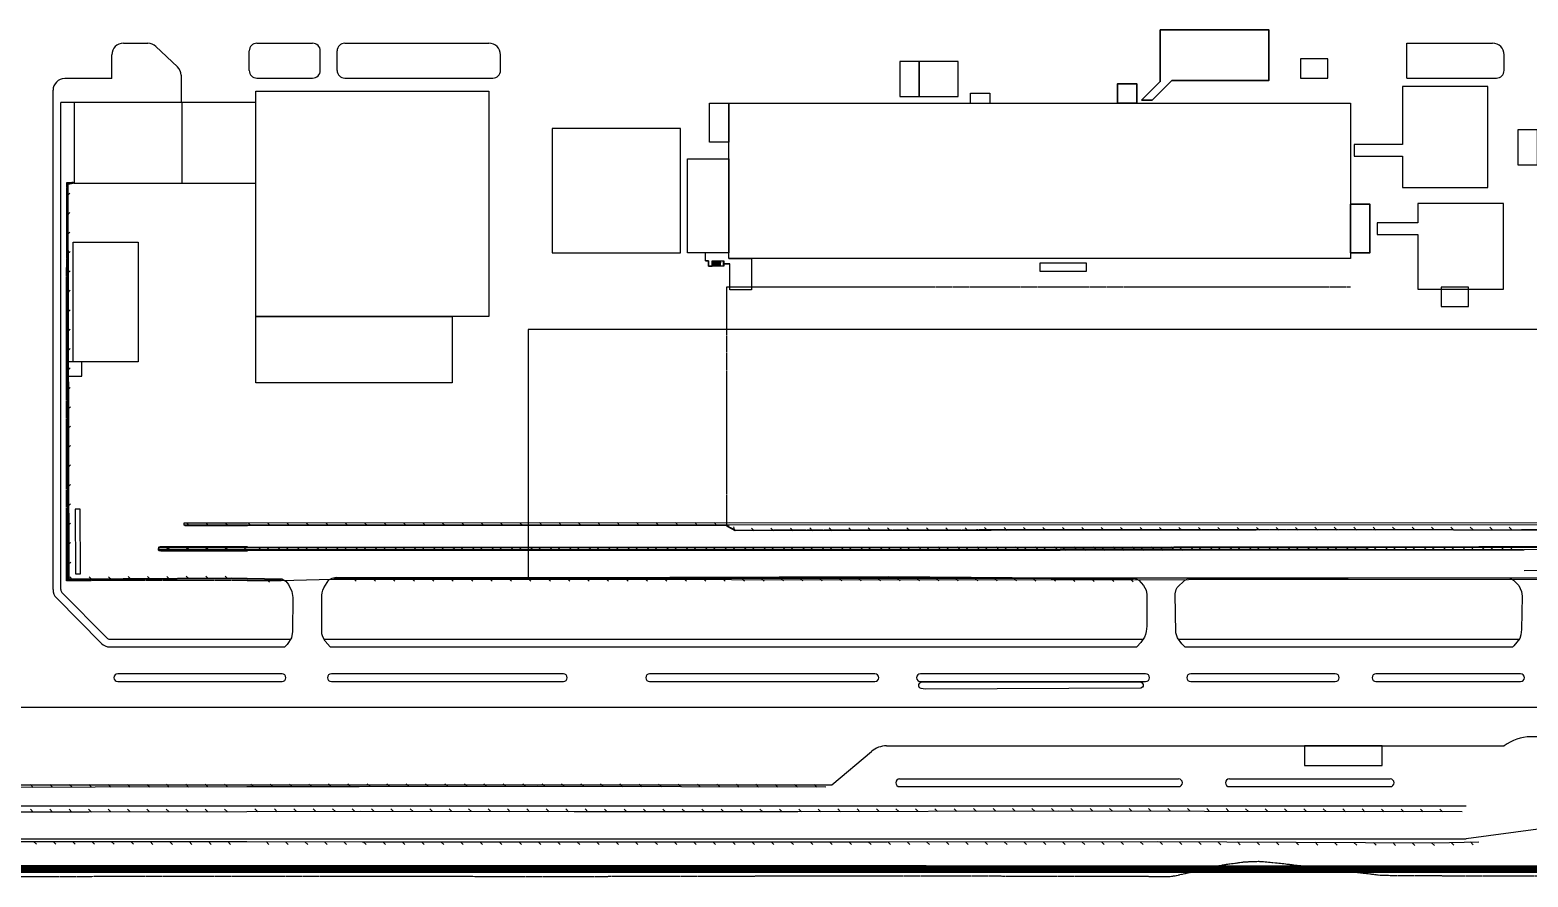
# Model space of a CAD drawing. Header units: millimetres. Extents: x -17369 to 294000, y -718917 to 220315.
# Drawn here: x 273840 to 279222, y -200742 to -197696 of the extents above; entities that cross this region are included whole.
import ezdxf
from ezdxf.xclip import XClip

# ---------------------------------------------------------------- set-up
doc = ezdxf.new("R2010")
doc.units = ezdxf.units.MM
doc.header["$LTSCALE"] = 350
doc.header["$XCLIPFRAME"] = 2
doc.linetypes.add('xref key map$0$PHANTOM2', pattern=[1.25, 0.625, -0.125, 0.125, -0.125, 0.125, -0.125])
for name, color, linetype in [('xref key map$0$AE221_가드레일', 8, 'Continuous'), ('xref key map$0$CTR', 8, 'Continuous'), ('xref key map$0$L-BLDG', 9, 'Continuous'), ('xref key map$0$대지경계선', 1, 'Continuous')]:
    doc.layers.add(name, color=color, linetype=linetype)

# ---------------------------------------------------------------- blocks, each defined once
blk = doc.blocks.new('xref key map$0$AE221')
at = {"layer": 'xref key map$0$AE221_가드레일', "flags": 128}
blk.add_lwpolyline([(0, 0), (0.707, -0.707)], dxfattribs=at)
blk = doc.blocks.new('xref key map')
at = {"layer": 'xref key map$0$AE221_가드레일'}
for points in [[(1491851, 527722), (1487891, 527784), (1445691, 527536), (1445472, 629513), (1447123, 629756)], [(1491882, 541494), (1475744, 541488)], [(1830777, 527833), (1831930, 527944), (1876787, 528069), (1877828, 527834), (1881026, 526387), (1886920, 524289), (1889853, 523659), (1893910, 524494), (1897783, 527329), (1899090, 530892), (1899000, 532908), (1898500, 534763), (1896875, 537512), (1895486, 538781), (1893571, 539698), (1890778, 540224), (1888040, 540432), (1683288, 540244), (1617437, 540111), (1615519, 541192), (1615027, 541538), (1491882, 541494)], [(1491868, 535207), (1469594, 535205), (1469257, 535228), (1469126, 535343), (1469117, 535491), (1469190, 535712), (1469230, 535765), (1469464, 535828), (1491869, 535816)], [(1820251, 535323), (1820216, 535231), (1780631, 535301), (1701085, 535282), (1620479, 535217), (1491868, 535207)], [(1491869, 535816), (1651759, 535730), (1808861, 535875), (1879616, 535905), (1880123, 535854), (1880373, 535784), (1880421, 535705), (1880416, 535610), (1880399, 535505), (1880311, 535436), (1870416, 535566)], [(1491851, 527722), (1500665, 527583)], [(1514151, 527912), (1514151, 527912), (1542997, 527871), (1688184, 527937), (1719905, 527700)], [(1491728, 474167), (1296489, 473757)], [(1640802, 474076), (1566430, 474274), (1520651, 474227), (1491728, 474167)], [(1491713, 467766), (1451027, 467694), (1358664, 467701), (1296522, 467775), (1251003, 468091), (1121493, 467902), (1046865, 467841)], [(1804515, 467717), (1738222, 467871), (1700745, 467924), (1633553, 467739), (1576003, 467769), (1521095, 467817), (1491713, 467766)], [(1046846, 459959), (1090731, 459891), (1179134, 459884), (1266503, 460155), (1344552, 460076), (1414354, 460113), (1491696, 460066)], [(1491696, 460066), (1521435, 460047), (1656586, 459997), (1726110, 460061), (1797491, 459764), (1808824, 460026)]]:
    blk.add_lwpolyline(points, dxfattribs=at)
at = {"layer": 'xref key map$0$CTR'}
for p, q in [((1459966, 665726), (1466241, 665726)), ((1468304, 664904), (1473867, 659634)), ((1492335, 658726), (1492335, 663726)), ((1494335, 665726), (1508642, 665726)), ((1510642, 658726), (1510642, 663726)), ((1514962, 658726), (1514962, 663726)), ((1516962, 665726), (1554034, 665726)), ((1790336, 665726), (1812357, 665726)), ((1790336, 656726), (1790336, 665726)), ((1456966, 656602), (1456966, 662726)), ((1557034, 658726), (1557034, 662726)), ((1815357, 658726), (1815357, 662726)), ((1456966, 656602), (1444839, 656602)), ((1474804, 657456), (1474804, 650434)), ((1494335, 656726), (1508642, 656726)), ((1516962, 656726), (1555034, 656726)), ((1790336, 656726), (1813357, 656726)), ((1441839, 524974), (1441839, 653602)), ((1443839, 524974), (1443839, 650434)), ((1474804, 650434), (1443839, 650434)), ((1442702, 522868), (1454278, 511122)), ((1444127, 524272), (1455703, 512526)), ((1456415, 512228), (1502978, 512228)), ((1456415, 510228), (1501527, 510228)), ((1511622, 512228), (1722474, 512228)), ((1513158, 510228), (1720784, 510228)), ((1731538, 512228), (1819247, 512228)), ((1733195, 510228), (1817554, 510228)), ((1298360, 494728), (1979505, 494728)), ((1642301, 474728), (1652512, 483319)), ((1656375, 484728), (1815382, 484728)), ((1298360, 474728), (1642301, 474728)), ((1659761, 476228), (1731536, 476228)), ((1744624, 476228), (1786031, 476228)), ((1659761, 474228), (1731536, 474228)), ((1744624, 474228), (1786031, 474228)), ((469717, 469291), (1805597, 469291)), ((1824142, 463292), (1805597, 460791)), ((488974, 460791), (1805597, 460791))]:
    blk.add_line(p, q, dxfattribs=at)
at = {"layer": 'xref key map$0$CTR', "linetype": 'xref key map$0$PHANTOM2', "ltscale": 2}
for points in [[(1491850, 527353), (1445311, 527277), (1445363, 629843), (1447152, 629912)], [(1491675, 451077), (1329097, 450947), (1127491, 451300), (1046826, 451094)]]:
    blk.add_lwpolyline(points, dxfattribs=at)
at = {"layer": 'xref key map$0$CTR', "flags": 128}
for points in [[(1447152, 629558), (1445672, 629340), (1445890, 527737), (1487892, 527984), (1491851, 527922)], [(1824133, 591985), (1564133, 591985), (1564133, 527985), (1832903, 527985), (1832903, 527345)], [(1491882, 541600), (1475632, 541598), (1475592, 542150), (1491884, 542161)], [(1491884, 542161), (1616001, 542240), (1837564, 542171), (1920938, 542333), (1920349, 541862), (1833737, 541699), (1615958, 541611), (1491882, 541600)], [(1491850, 527353), (1500523, 527366), (1513605, 527633), (1719362, 527543), (1734070, 527579), (1817032, 527694), (1828131, 527565), (1828131, 527345)]]:
    blk.add_lwpolyline(points, dxfattribs=at)
at = {"layer": 'xref key map$0$CTR', "linetype": 'xref key map$0$PHANTOM2', "ltscale": 2, "flags": 128}
for points in [[(1894325, 524693), (1896950, 526500), (1897839, 527401), (1898941, 529892), (1899207, 530932), (1899140, 532718), (1898738, 534526), (1897986, 536013), (1896944, 537623), (1895693, 538835), (1893854, 539766), (1892499, 540133), (1890446, 540397), (1888363, 540524), (1855983, 540320), (1772380, 540348), (1693316, 540361), (1617525, 540236), (1615235, 541465), (1615235, 603004), (1775824, 603004)], [(1936525, 451476), (1878884, 451263), (1878840, 451263), (1878790, 451262), (1808970, 451156), (1784024, 451315), (1756912, 454515), (1754672, 454735), (1752080, 454925), (1748489, 454782), (1742777, 453996), (1730838, 451237), (1729355, 451005), (1726185, 451040), (1676137, 451154), (1665998, 451155), (1633879, 451157), (1569569, 451011), (1519826, 451099), (1491675, 451077)]]:
    blk.add_lwpolyline(points, dxfattribs=at)
at = {"layer": 'xref key map$0$CTR'}
for points in [[(1447509, 545666), (1447594, 529079), (1448872, 529068), (1448864, 545684), (1447509, 545666)], [(1491882, 541388), (1475856, 541378), (1475632, 541598)], [(1491870, 536016), (1469438, 536028), (1469111, 535940), (1469011, 535805), (1468915, 535517), (1468932, 535247), (1469176, 535033), (1469588, 535005), (1491867, 535007)], [(1491870, 536016), (1651759, 535930), (1808861, 536075), (1879626, 536105), (1880161, 536051), (1880503, 535955), (1880625, 535755), (1880615, 535588), (1880585, 535395), (1880379, 535235), (1870414, 535366)], [(1820438, 535250), (1820353, 535030), (1780631, 535101), (1701085, 535082), (1620479, 535017), (1491867, 535007)], [(1862053, 535632), (1845958, 535353), (1820438, 535250)], [(1513158, 510228), (1511929, 511675), (1511297, 512813), (1511060, 513610), (1511039, 523512), (1511114, 524149), (1511272, 524819), (1511518, 525469), (1512868, 527516), (1513687, 527946), (1514698, 528190), (1572389, 528109), (1657007, 528330), (1720448, 527856), (1721343, 527400), (1722513, 526037), (1723197, 524825), (1723402, 523740), (1723379, 515560), (1723250, 514208), (1723060, 513445), (1722797, 512710), (1721875, 511333), (1720784, 510228)], [(1820466, 529903), (1846627, 530012), (1870456, 529912)], [(1491851, 527922), (1500723, 527782), (1501752, 527152), (1502476, 526274), (1503335, 524514), (1503597, 522935), (1503507, 514181), (1503200, 512604), (1502137, 510806), (1501527, 510228)], [(1733195, 510228), (1732435, 510981), (1731300, 512559), (1730891, 513832), (1730718, 523923), (1730901, 525027), (1731173, 525517), (1733194, 527419), (1733831, 527638), (1733762, 527831), (1816633, 527993), (1817883, 527296), (1819122, 526084), (1819800, 524533), (1819980, 523322), (1819855, 514683), (1819688, 513343), (1819367, 512378), (1817889, 510525), (1817554, 510228)], [(1666365, 499379), (1665278, 499482), (1664879, 499721), (1664695, 500086), (1664734, 500576), (1664917, 500986), (1665216, 501180), (1721797, 501228), (1722210, 500952), (1722425, 500585), (1722421, 500143), (1722286, 499846), (1721806, 499569), (1666365, 499379)]]:
    blk.add_lwpolyline(points, dxfattribs=at)
for points in [[(1458507, 503296, 1), (1458507, 501296), (1500792, 501296, 1), (1500792, 503296)], [(1513493, 503296, 1), (1513493, 501296), (1573204, 501296, 1), (1573204, 503296)], [(1595412, 503296, 1), (1595412, 501296), (1653381, 501296, 1), (1653381, 503296)], [(1665112, 503296, 1), (1665112, 501296), (1723080, 501296, 1), (1723080, 503296)], [(1734672, 503296, 1), (1734672, 501296), (1771894, 501296, 1), (1771894, 503296)], [(1782357, 503296, 1), (1782357, 501296), (1819579, 501296, 1), (1819579, 503296)]]:
    blk.add_lwpolyline(points, format="xyb", close=True, dxfattribs=at)
for centre, radius, start, end in [((1459966, 662726), 3000, 90, 180), ((1466241, 662726), 3000, 46.54853, 90), ((1494335, 663726), 2000, 90, 180), ((1508642, 663726), 2000, 0, 90), ((1516962, 663726), 2000, 90, 180), ((1554034, 662726), 3000, 0, 90), ((1812357, 662726), 3000, 0, 90), ((1471804, 657456), 3000, 0, 46.54853), ((1444839, 653602), 3000, 90, 180), ((1494335, 658726), 2000, 180, 270), ((1508642, 658726), 2000, 270, 0), ((1516962, 658726), 2000, 180, 270), ((1555034, 658726), 2000, 270, 0), ((1813357, 658726), 2000, 270, 0), ((1444839, 524974), 3000, 180, 224.58172), ((1444839, 524974), 1000, 180, 224.58172), ((1456415, 513228), 3000, 224.58172, 270), ((1456415, 513228), 1000, 224.58172, 270), ((1822543, 475147), 11962, 277.68283, 126.77642), ((1656375, 478728), 6000, 90, 130.07687), ((1659761, 475228), 1000, 90, 270), ((1731536, 475228), 1000, 270, 90), ((1744624, 475228), 1000, 90, 270), ((1786031, 475228), 1000, 270, 90)]:
    blk.add_arc(centre, radius, start, end, dxfattribs=at)
at = {"layer": 'xref key map$0$L-BLDG'}
for p, q in [((1554005, 653351), (1554005, 595351)), ((1475017, 650434), (1475017, 629674)), ((1615824, 650244), (1775824, 650244)), ((1615824, 610244), (1615824, 650244)), ((1775824, 650244), (1775824, 610244)), ((1611499, 609327), (1613664, 609327)), ((1611499, 609251), (1613587, 609251)), ((1611754, 609633), (1611754, 609327)), ((1612009, 609633), (1612009, 609327)), ((1612263, 609633), (1612263, 609327)), ((1612518, 609633), (1612518, 609327)), ((1612773, 609633), (1612773, 609327)), ((1613027, 609633), (1613027, 609327)), ((1613282, 609633), (1613282, 609327)), ((1613536, 609633), (1613536, 609327)), ((1613587, 609327), (1613587, 609124)), ((1613664, 609327), (1613664, 609124)), ((1614453, 608411), (1614453, 609633)), ((1775824, 610244), (1615824, 610244)), ((1611499, 609200), (1613587, 609200)), ((1611499, 609124), (1613664, 609124)), ((1611499, 608411), (1614530, 608411)), ((1611754, 609124), (1611754, 608411)), ((1612009, 609124), (1612009, 608411)), ((1612263, 609124), (1612263, 608411)), ((1612518, 609124), (1612518, 608411)), ((1612773, 609124), (1612773, 608411)), ((1613027, 609124), (1613027, 608411)), ((1613282, 609124), (1613282, 608411)), ((1613536, 609124), (1613536, 608411))]:
    blk.add_line(p, q, dxfattribs=at)
at = {"layer": 'xref key map$0$L-BLDG', "lineweight": 30}
for points in [[(1722009, 651044), (1724724, 651044), (1729824, 656144), (1754824, 656144), (1754824, 669144), (1726824, 669144), (1726824, 655859)], [(1715824, 650244), (1720824, 650244), (1720824, 655244), (1715824, 655244)], [(1775824, 611744), (1780824, 611744), (1780824, 624244), (1775824, 624244)]]:
    blk.add_lwpolyline(points, close=True, dxfattribs=at)
at = {"layer": 'xref key map$0$L-BLDG'}
for points in [[(1664824, 660974), (1659824, 660974), (1659824, 651974), (1664824, 651974)], [(1664824, 651974), (1674824, 651974), (1674824, 660974), (1664824, 660974)], [(1762974, 656726), (1769974, 656726), (1769974, 661726), (1762974, 661726)], [(1494005, 653351), (1554005, 653351), (1554005, 595351), (1494005, 595351)], [(1776774, 636594), (1789174, 636594), (1789174, 628594), (1811174, 628594), (1811174, 654594), (1789174, 654594), (1789174, 639594), (1776774, 639594)], [(1447257, 629674), (1494001, 629674), (1494001, 650434), (1447257, 650434)], [(1610824, 650244), (1615824, 650244), (1615824, 640244), (1610824, 640244)], [(1615824, 650244), (1775824, 650244), (1775824, 610244), (1615824, 610244)], [(1818918, 634370), (1823918, 634370), (1823918, 643370), (1818918, 643370)], [(1615824, 611694), (1605124, 611694), (1605124, 635944), (1615824, 635944)], [(1793174, 619494), (1782674, 619494), (1782674, 616494), (1793174, 616494), (1793174, 602394), (1815174, 602394), (1815174, 624394), (1793174, 624394)], [(1446983, 614437), (1463743, 614437), (1463743, 583677), (1446983, 583677)], [(1695824, 607044), (1707824, 607044), (1707824, 609044), (1695824, 609044)], [(1799174, 597894), (1806174, 597894), (1806174, 602894), (1799174, 602894)], [(1544605, 595351), (1544605, 578251), (1494005, 578251), (1494005, 595351)], [(1445563, 579977), (1449213, 579977), (1449213, 583677), (1445563, 583677)], [(1763973, 479716), (1783973, 479716), (1783973, 484728), (1763973, 484728)]]:
    blk.add_lwpolyline(points, close=True, dxfattribs=at)
for points in [[(1677994, 650244), (1677994, 652864), (1682994, 652864), (1682994, 650244)], [(1475017, 650434), (1475017, 629674)], [(1570319, 611694), (1603359, 611694), (1603359, 643734), (1570319, 643734), (1570319, 611694)], [(1615824, 610244), (1621634, 610244), (1621634, 602197), (1616032, 602197), (1616032, 608889), (1614530, 608889), (1614530, 608334), (1610583, 608334), (1610583, 609633), (1609819, 609633), (1609819, 611694)], [(1609819, 609633), (1609819, 610244)], [(1609819, 609633), (1609819, 609633), (1610583, 609633), (1610583, 608334), (1611499, 608334), (1611499, 609633), (1614474, 609633), (1614474, 608889), (1616032, 608889)]]:
    blk.add_lwpolyline(points, dxfattribs=at)
at = {"layer": 'xref key map$0$대지경계선', "linetype": 'xref key map$0$PHANTOM2', "ltscale": 15, "const_width": 2000}
blk.add_lwpolyline([(2047905, 452999), (1279058, 453016)], dxfattribs=at)
at = {"layer": 'xref key map$0$AE221_가드레일'}
for p, xscale, yscale, zscale, rotation in [((1445479, 626375), 1000, 1000, 1000, 90.12293397592501), ((1445489, 621375), 1000, 1000, 1000, 90.12293397592501), ((1445500, 616375), 1000, 1000, 1000, 90.12293397592501), ((1445511, 611375), 1000, 1000, 1000, 90.12293397592501), ((1445521, 606375), 1000, 1000, 1000, 90.12293397592501), ((1445532, 601375), 1000, 1000, 1000, 90.12293397592501), ((1445543, 596375), 1000, 1000, 1000, 90.12293397592501), ((1445554, 591375), 1000, 1000, 1000, 90.12293397592501), ((1445564, 586375), 1000, 1000, 1000, 90.12293397592501), ((1445575, 581375), 1000, 1000, 1000, 90.12293397592501), ((1445586, 576375), 1000, 1000, 1000, 90.12293397592501), ((1445597, 571375), 1000, 1000, 1000, 90.12293397592501), ((1445607, 566375), 1000, 1000, 1000, 90.12293397592501), ((1445618, 561375), 1000, 1000, 1000, 90.12293397592501), ((1445629, 556375), 1000, 1000, 1000, 90.12293397592501), ((1445639, 551375), 1000, 1000, 1000, 90.12293397592501), ((1445650, 546375), 1000, 1000, 1000, 90.12293397592501), ((1445661, 541375), 1000, 1000, 1000, 90.12293397592501), ((1476882, 541489), 1000.000000000001, 1000.000000000001, 1000.000000000001, 180.0202670498512), ((1481882, 541491), 1000.000000000001, 1000.000000000001, 1000.000000000001, 180.0202670498512), ((1486882, 541492), 1000.000000000001, 1000.000000000001, 1000.000000000001, 180.0202670498512), ((1492744, 541495), 1000.000000000002, 1000.000000000002, 1000.000000000002, 180.0203078986087), ((1497744, 541496), 1000.000000000002, 1000.000000000002, 1000.000000000002, 180.0203078986087), ((1502744, 541498), 1000.000000000002, 1000.000000000002, 1000.000000000002, 180.0203078986087), ((1507744, 541500), 1000.000000000002, 1000.000000000002, 1000.000000000002, 180.0203078986087), ((1512744, 541502), 1000.000000000002, 1000.000000000002, 1000.000000000002, 180.0203078986087), ((1517744, 541503), 1000.000000000002, 1000.000000000002, 1000.000000000002, 180.0203078986087), ((1522744, 541505), 1000.000000000002, 1000.000000000002, 1000.000000000002, 180.0203078986087), ((1527744, 541507), 1000.000000000002, 1000.000000000002, 1000.000000000002, 180.0203078986087), ((1532744, 541509), 1000.000000000002, 1000.000000000002, 1000.000000000002, 180.0203078986087), ((1537744, 541510), 1000.000000000002, 1000.000000000002, 1000.000000000002, 180.0203078986087), ((1542744, 541512), 1000.000000000002, 1000.000000000002, 1000.000000000002, 180.0203078986087), ((1547744, 541514), 1000.000000000002, 1000.000000000002, 1000.000000000002, 180.0203078986087), ((1552744, 541516), 1000.000000000002, 1000.000000000002, 1000.000000000002, 180.0203078986087), ((1557744, 541518), 1000.000000000002, 1000.000000000002, 1000.000000000002, 180.0203078986087), ((1562744, 541519), 1000.000000000002, 1000.000000000002, 1000.000000000002, 180.0203078986087), ((1567744, 541521), 1000.000000000002, 1000.000000000002, 1000.000000000002, 180.0203078986087), ((1572744, 541523), 1000.000000000002, 1000.000000000002, 1000.000000000002, 180.0203078986087), ((1577744, 541525), 1000.000000000002, 1000.000000000002, 1000.000000000002, 180.0203078986087), ((1582744, 541526), 1000.000000000002, 1000.000000000002, 1000.000000000002, 180.0203078986087), ((1587744, 541528), 1000.000000000002, 1000.000000000002, 1000.000000000002, 180.0203078986087), ((1592744, 541530), 1000.000000000002, 1000.000000000002, 1000.000000000002, 180.0203078986087), ((1597744, 541532), 1000.000000000002, 1000.000000000002, 1000.000000000002, 180.0203078986087), ((1602744, 541533), 1000.000000000002, 1000.000000000002, 1000.000000000002, 180.0203078986087), ((1607744, 541535), 1000.000000000002, 1000.000000000002, 1000.000000000002, 180.0203078986087), ((1612744, 541537), 1000.000000000002, 1000.000000000002, 1000.000000000002, 180.0203078986087), ((1617362, 540154), 1000, 1000, 1000, 150.6117703565855), ((1622351, 540121), 1000, 1000, 1000, 180.1157216469905), ((1627351, 540132), 1000, 1000, 1000, 180.1157216469905), ((1632351, 540142), 1000, 1000, 1000, 180.1157216469905), ((1637351, 540152), 1000, 1000, 1000, 180.1157216469905), ((1642351, 540162), 1000, 1000, 1000, 180.1157216469905), ((1647351, 540172), 1000, 1000, 1000, 180.1157216469905), ((1652351, 540182), 1000, 1000, 1000, 180.1157216469905), ((1657351, 540192), 1000, 1000, 1000, 180.1157216469905), ((1662351, 540202), 1000, 1000, 1000, 180.1157216469905), ((1667351, 540212), 1000, 1000, 1000, 180.1157216469905), ((1672351, 540222), 1000, 1000, 1000, 180.1157216469905), ((1677351, 540232), 1000, 1000, 1000, 180.1157216469905), ((1682351, 540243), 1000, 1000, 1000, 180.1157216469905), ((1687351, 540248), 999.9999999999982, 999.9999999999982, 999.9999999999982, 180.0526080503541), ((1692351, 540253), 999.9999999999982, 999.9999999999982, 999.9999999999982, 180.0526080503541), ((1697351, 540257), 999.9999999999982, 999.9999999999982, 999.9999999999982, 180.0526080503541), ((1702351, 540262), 999.9999999999982, 999.9999999999982, 999.9999999999982, 180.0526080503541), ((1707351, 540267), 999.9999999999982, 999.9999999999982, 999.9999999999982, 180.0526080503541), ((1712351, 540271), 999.9999999999982, 999.9999999999982, 999.9999999999982, 180.0526080503541), ((1717351, 540276), 999.9999999999982, 999.9999999999982, 999.9999999999982, 180.0526080503541), ((1722351, 540280), 999.9999999999982, 999.9999999999982, 999.9999999999982, 180.0526080503541), ((1727351, 540285), 999.9999999999982, 999.9999999999982, 999.9999999999982, 180.0526080503541), ((1732351, 540290), 999.9999999999982, 999.9999999999982, 999.9999999999982, 180.0526080503541), ((1737351, 540294), 999.9999999999982, 999.9999999999982, 999.9999999999982, 180.0526080503541), ((1742351, 540299), 999.9999999999982, 999.9999999999982, 999.9999999999982, 180.0526080503541), ((1747351, 540303), 999.9999999999982, 999.9999999999982, 999.9999999999982, 180.0526080503541), ((1752351, 540308), 999.9999999999982, 999.9999999999982, 999.9999999999982, 180.0526080503541), ((1757351, 540312), 999.9999999999982, 999.9999999999982, 999.9999999999982, 180.0526080503541), ((1762351, 540317), 999.9999999999982, 999.9999999999982, 999.9999999999982, 180.0526080503541), ((1767351, 540322), 999.9999999999982, 999.9999999999982, 999.9999999999982, 180.0526080503541), ((1772351, 540326), 999.9999999999982, 999.9999999999982, 999.9999999999982, 180.0526080503541), ((1777351, 540331), 999.9999999999982, 999.9999999999982, 999.9999999999982, 180.0526080503541), ((1782351, 540335), 999.9999999999982, 999.9999999999982, 999.9999999999982, 180.0526080503541), ((1787351, 540340), 999.9999999999982, 999.9999999999982, 999.9999999999982, 180.0526080503541), ((1792351, 540345), 999.9999999999982, 999.9999999999982, 999.9999999999982, 180.0526080503541), ((1797351, 540349), 999.9999999999982, 999.9999999999982, 999.9999999999982, 180.0526080503541), ((1802351, 540354), 999.9999999999982, 999.9999999999982, 999.9999999999982, 180.0526080503541), ((1807351, 540358), 999.9999999999982, 999.9999999999982, 999.9999999999982, 180.0526080503541), ((1812351, 540363), 999.9999999999982, 999.9999999999982, 999.9999999999982, 180.0526080503541), ((1817351, 540368), 999.9999999999982, 999.9999999999982, 999.9999999999982, 180.0526080503541), ((1445672, 536375), 1000, 1000, 1000, 90.12293397592501), ((1700314, 535282), 1000, 1000, 1000, 180.04620282449), ((1705314, 535283), 999.9999999999997, 999.9999999999997, 999.9999999999997, 180.0136854119642), ((1710314, 535285), 999.9999999999997, 999.9999999999997, 999.9999999999997, 180.0136854119642), ((1715314, 535286), 999.9999999999997, 999.9999999999997, 999.9999999999997, 180.0136854119642), ((1720314, 535287), 999.9999999999997, 999.9999999999997, 999.9999999999997, 180.0136854119642), ((1725314, 535288), 999.9999999999997, 999.9999999999997, 999.9999999999997, 180.0136854119642), ((1730314, 535289), 999.9999999999997, 999.9999999999997, 999.9999999999997, 180.0136854119642), ((1735314, 535291), 999.9999999999997, 999.9999999999997, 999.9999999999997, 180.0136854119642), ((1740314, 535292), 999.9999999999997, 999.9999999999997, 999.9999999999997, 180.0136854119642), ((1745314, 535293), 999.9999999999997, 999.9999999999997, 999.9999999999997, 180.0136854119642), ((1750314, 535294), 999.9999999999997, 999.9999999999997, 999.9999999999997, 180.0136854119642), ((1755314, 535295), 999.9999999999997, 999.9999999999997, 999.9999999999997, 180.0136854119642), ((1760314, 535297), 999.9999999999997, 999.9999999999997, 999.9999999999997, 180.0136854119642), ((1765314, 535298), 999.9999999999997, 999.9999999999997, 999.9999999999997, 180.0136854119642), ((1770314, 535299), 999.9999999999997, 999.9999999999997, 999.9999999999997, 180.0136854119642), ((1775314, 535300), 999.9999999999997, 999.9999999999997, 999.9999999999997, 180.0136854119642), ((1780314, 535301), 999.9999999999997, 999.9999999999997, 999.9999999999997, 180.0136854119642), ((1785314, 535293), 1000.000000000001, 1000.000000000001, 1000.000000000001, 179.8975883384682), ((1790314, 535284), 1000.000000000001, 1000.000000000001, 1000.000000000001, 179.8975883384682), ((1470988, 535828), 1000, 1000, 1000, 359.9692027476267), ((1471868, 535206), 999.9999999999986, 999.9999999999986, 999.9999999999986, 180.004556596021), ((1475988, 535825), 1000, 1000, 1000, 359.9692027476267), ((1476868, 535206), 999.9999999999986, 999.9999999999986, 999.9999999999986, 180.004556596021), ((1480988, 535822), 1000, 1000, 1000, 359.9692027476267), ((1481868, 535206), 999.9999999999986, 999.9999999999986, 999.9999999999986, 180.004556596021), ((1485988, 535820), 1000, 1000, 1000, 359.9692027476267), ((1486868, 535207), 999.9999999999986, 999.9999999999986, 999.9999999999986, 180.004556596021), ((1490988, 535817), 1000, 1000, 1000, 359.9692027476267), ((1495314, 535208), 1000, 1000, 1000, 180.0045565962135), ((1496869, 535814), 999.9999999999999, 999.9999999999999, 999.9999999999999, 359.9692027476643), ((1500314, 535208), 1000, 1000, 1000, 180.0045565962135), ((1501869, 535811), 999.9999999999999, 999.9999999999999, 999.9999999999999, 359.9692027476643), ((1505314, 535208), 1000, 1000, 1000, 180.0045565962135), ((1506869, 535808), 999.9999999999999, 999.9999999999999, 999.9999999999999, 359.9692027476643), ((1510314, 535209), 1000, 1000, 1000, 180.0045565962135), ((1511869, 535806), 999.9999999999999, 999.9999999999999, 999.9999999999999, 359.9692027476643), ((1515314, 535209), 1000, 1000, 1000, 180.0045565962135), ((1516869, 535803), 999.9999999999999, 999.9999999999999, 999.9999999999999, 359.9692027476643), ((1520314, 535210), 1000, 1000, 1000, 180.0045565962135), ((1521869, 535800), 999.9999999999999, 999.9999999999999, 999.9999999999999, 359.9692027476643), ((1525314, 535210), 1000, 1000, 1000, 180.0045565962135), ((1526869, 535798), 999.9999999999999, 999.9999999999999, 999.9999999999999, 359.9692027476643), ((1530314, 535210), 1000, 1000, 1000, 180.0045565962135), ((1531869, 535795), 999.9999999999999, 999.9999999999999, 999.9999999999999, 359.9692027476643), ((1535314, 535211), 1000, 1000, 1000, 180.0045565962135), ((1536869, 535792), 999.9999999999999, 999.9999999999999, 999.9999999999999, 359.9692027476643), ((1540314, 535211), 1000, 1000, 1000, 180.0045565962135), ((1541869, 535790), 999.9999999999999, 999.9999999999999, 999.9999999999999, 359.9692027476643), ((1545314, 535212), 1000, 1000, 1000, 180.0045565962135), ((1546869, 535787), 999.9999999999999, 999.9999999999999, 999.9999999999999, 359.9692027476643), ((1550314, 535212), 1000, 1000, 1000, 180.0045565962135), ((1551869, 535784), 999.9999999999999, 999.9999999999999, 999.9999999999999, 359.9692027476643), ((1555314, 535212), 1000, 1000, 1000, 180.0045565962135), ((1556869, 535781), 999.9999999999999, 999.9999999999999, 999.9999999999999, 359.9692027476643), ((1560314, 535213), 1000, 1000, 1000, 180.0045565962135), ((1561869, 535779), 999.9999999999999, 999.9999999999999, 999.9999999999999, 359.9692027476643), ((1565314, 535213), 1000, 1000, 1000, 180.0045565962135), ((1566869, 535776), 999.9999999999999, 999.9999999999999, 999.9999999999999, 359.9692027476643), ((1570314, 535213), 1000, 1000, 1000, 180.0045565962135), ((1571869, 535773), 999.9999999999999, 999.9999999999999, 999.9999999999999, 359.9692027476643), ((1575314, 535214), 1000, 1000, 1000, 180.0045565962135), ((1576869, 535771), 999.9999999999999, 999.9999999999999, 999.9999999999999, 359.9692027476643), ((1580314, 535214), 1000, 1000, 1000, 180.0045565962135), ((1581869, 535768), 999.9999999999999, 999.9999999999999, 999.9999999999999, 359.9692027476643), ((1585314, 535215), 1000, 1000, 1000, 180.0045565962135), ((1586869, 535765), 999.9999999999999, 999.9999999999999, 999.9999999999999, 359.9692027476643), ((1590314, 535215), 1000, 1000, 1000, 180.0045565962135), ((1591869, 535763), 999.9999999999999, 999.9999999999999, 999.9999999999999, 359.9692027476643), ((1595314, 535215), 1000, 1000, 1000, 180.0045565962135), ((1596869, 535760), 999.9999999999999, 999.9999999999999, 999.9999999999999, 359.9692027476643), ((1600314, 535216), 1000, 1000, 1000, 180.0045565962135), ((1601869, 535757), 999.9999999999999, 999.9999999999999, 999.9999999999999, 359.9692027476643), ((1605314, 535216), 1000, 1000, 1000, 180.0045565962135), ((1606869, 535755), 999.9999999999999, 999.9999999999999, 999.9999999999999, 359.9692027476643), ((1610314, 535217), 1000, 1000, 1000, 180.0045565962135), ((1611869, 535752), 999.9999999999999, 999.9999999999999, 999.9999999999999, 359.9692027476643), ((1615314, 535217), 1000, 1000, 1000, 180.0045565962135), ((1616869, 535749), 999.9999999999999, 999.9999999999999, 999.9999999999999, 359.9692027476643), ((1620314, 535217), 1000, 1000, 1000, 180.0045565962135), ((1621869, 535747), 999.9999999999999, 999.9999999999999, 999.9999999999999, 359.9692027476643), ((1625314, 535221), 1000, 1000, 1000, 180.04620282449), ((1626869, 535744), 999.9999999999999, 999.9999999999999, 999.9999999999999, 359.9692027476643), ((1630314, 535225), 1000, 1000, 1000, 180.04620282449), ((1631869, 535741), 999.9999999999999, 999.9999999999999, 999.9999999999999, 359.9692027476643), ((1635314, 535229), 1000, 1000, 1000, 180.04620282449), ((1636869, 535738), 999.9999999999999, 999.9999999999999, 999.9999999999999, 359.9692027476643), ((1640314, 535233), 1000, 1000, 1000, 180.04620282449), ((1641869, 535736), 999.9999999999999, 999.9999999999999, 999.9999999999999, 359.9692027476643), ((1645314, 535238), 1000, 1000, 1000, 180.04620282449), ((1646869, 535733), 999.9999999999999, 999.9999999999999, 999.9999999999999, 359.9692027476643), ((1650314, 535242), 1000, 1000, 1000, 180.04620282449), ((1651869, 535731), 1000.000000000002, 1000.000000000002, 1000.000000000002, 0.05288211261346269), ((1655314, 535246), 1000, 1000, 1000, 180.04620282449), ((1656869, 535735), 1000.000000000002, 1000.000000000002, 1000.000000000002, 0.05288211261346269), ((1660314, 535250), 1000, 1000, 1000, 180.04620282449), ((1661869, 535740), 1000.000000000002, 1000.000000000002, 1000.000000000002, 0.05288211261346269), ((1665314, 535254), 1000, 1000, 1000, 180.04620282449), ((1666869, 535744), 1000.000000000002, 1000.000000000002, 1000.000000000002, 0.05288211261346269), ((1670314, 535258), 1000, 1000, 1000, 180.04620282449), ((1671869, 535749), 1000.000000000002, 1000.000000000002, 1000.000000000002, 0.05288211261346269), ((1675314, 535262), 1000, 1000, 1000, 180.04620282449), ((1676869, 535754), 1000.000000000002, 1000.000000000002, 1000.000000000002, 0.05288211261346269), ((1680314, 535266), 1000, 1000, 1000, 180.04620282449), ((1681869, 535758), 1000.000000000002, 1000.000000000002, 1000.000000000002, 0.05288211261346269), ((1685314, 535270), 1000, 1000, 1000, 180.04620282449), ((1686869, 535763), 1000.000000000002, 1000.000000000002, 1000.000000000002, 0.05288211261346269), ((1690314, 535274), 1000, 1000, 1000, 180.04620282449), ((1691869, 535768), 1000.000000000002, 1000.000000000002, 1000.000000000002, 0.05288211261346269), ((1695314, 535278), 1000, 1000, 1000, 180.04620282449), ((1696869, 535772), 1000.000000000002, 1000.000000000002, 1000.000000000002, 0.05288211261346269), ((1701869, 535777), 1000.000000000002, 1000.000000000002, 1000.000000000002, 0.05288211261346269), ((1706869, 535781), 1000.000000000002, 1000.000000000002, 1000.000000000002, 0.05288211261346269), ((1711869, 535786), 1000.000000000002, 1000.000000000002, 1000.000000000002, 0.05288211261346269), ((1716869, 535791), 1000.000000000002, 1000.000000000002, 1000.000000000002, 0.05288211261346269), ((1721869, 535795), 1000.000000000002, 1000.000000000002, 1000.000000000002, 0.05288211261346269), ((1726869, 535800), 1000.000000000002, 1000.000000000002, 1000.000000000002, 0.05288211261346269), ((1731869, 535804), 1000.000000000002, 1000.000000000002, 1000.000000000002, 0.05288211261346269), ((1736869, 535809), 1000.000000000002, 1000.000000000002, 1000.000000000002, 0.05288211261346269), ((1741869, 535814), 1000.000000000002, 1000.000000000002, 1000.000000000002, 0.05288211261346269), ((1746869, 535818), 1000.000000000002, 1000.000000000002, 1000.000000000002, 0.05288211261346269), ((1751869, 535823), 1000.000000000002, 1000.000000000002, 1000.000000000002, 0.05288211261346269), ((1756869, 535828), 1000.000000000002, 1000.000000000002, 1000.000000000002, 0.05288211261346269), ((1761869, 535832), 1000.000000000002, 1000.000000000002, 1000.000000000002, 0.05288211261346269), ((1766869, 535837), 1000.000000000002, 1000.000000000002, 1000.000000000002, 0.05288211261346269), ((1771869, 535841), 1000.000000000002, 1000.000000000002, 1000.000000000002, 0.05288211261346269), ((1776869, 535846), 1000.000000000002, 1000.000000000002, 1000.000000000002, 0.05288211261346269), ((1781869, 535851), 1000.000000000002, 1000.000000000002, 1000.000000000002, 0.05288211261346269), ((1786869, 535855), 1000.000000000002, 1000.000000000002, 1000.000000000002, 0.05288211261346269), ((1791869, 535860), 1000.000000000002, 1000.000000000002, 1000.000000000002, 0.05288211261346269), ((1795314, 535275), 1000.000000000001, 1000.000000000001, 1000.000000000001, 179.8975883384682), ((1796869, 535864), 1000.000000000002, 1000.000000000002, 1000.000000000002, 0.05288211261346269), ((1800314, 535266), 1000.000000000001, 1000.000000000001, 1000.000000000001, 179.8975883384682), ((1801869, 535869), 1000.000000000002, 1000.000000000002, 1000.000000000002, 0.05288211261346269), ((1805314, 535257), 1000.000000000001, 1000.000000000001, 1000.000000000001, 179.8975883384682), ((1806869, 535874), 1000.000000000002, 1000.000000000002, 1000.000000000002, 0.05288211261346269), ((1810314, 535248), 1000.000000000001, 1000.000000000001, 1000.000000000001, 179.8975883384682), ((1811869, 535877), 999.9999999999994, 999.9999999999994, 999.9999999999994, 0.02428987905444844), ((1815314, 535239), 1000.000000000001, 1000.000000000001, 1000.000000000001, 179.8975883384682), ((1816869, 535879), 999.9999999999994, 999.9999999999994, 999.9999999999994, 0.02428987905444844), ((1445682, 531375), 1000, 1000, 1000, 90.12293397592501), ((1451852, 527573), 1000.000000000001, 1000.000000000001, 1000.000000000001, 180.3369338224658), ((1456852, 527602), 1000.000000000001, 1000.000000000001, 1000.000000000001, 180.3369338224658), ((1461852, 527631), 1000.000000000001, 1000.000000000001, 1000.000000000001, 180.3369338224658), ((1466851, 527661), 1000.000000000001, 1000.000000000001, 1000.000000000001, 180.3369338224658), ((1471851, 527690), 1000.000000000001, 1000.000000000001, 1000.000000000001, 180.3369338224658), ((1476851, 527720), 1000.000000000001, 1000.000000000001, 1000.000000000001, 180.3369338224658), ((1481851, 527749), 1000.000000000001, 1000.000000000001, 1000.000000000001, 180.3369338224658), ((1486851, 527778), 1000.000000000001, 1000.000000000001, 1000.000000000001, 180.3369338224658), ((1446852, 527543), 1000.000000000001, 1000.000000000001, 1000.000000000001, 180.3369338224658), ((1496850, 527643), 1000, 1000, 1000, 359.0980600554699), ((1519151, 527905), 999.9999999999999, 999.9999999999999, 999.9999999999999, 359.9195549549966), ((1524151, 527898), 999.9999999999999, 999.9999999999999, 999.9999999999999, 359.9195549549966), ((1529151, 527891), 999.9999999999999, 999.9999999999999, 999.9999999999999, 359.9195549549966), ((1534151, 527884), 999.9999999999999, 999.9999999999999, 999.9999999999999, 359.9195549549966), ((1539151, 527877), 999.9999999999999, 999.9999999999999, 999.9999999999999, 359.9195549549966), ((1544151, 527872), 999.9999999999982, 999.9999999999982, 999.9999999999982, 0.02584846008317507), ((1549151, 527874), 999.9999999999982, 999.9999999999982, 999.9999999999982, 0.02584846008317507), ((1554151, 527877), 999.9999999999982, 999.9999999999982, 999.9999999999982, 0.02584846008317507), ((1559151, 527879), 999.9999999999982, 999.9999999999982, 999.9999999999982, 0.02584846008317507), ((1564151, 527881), 999.9999999999982, 999.9999999999982, 999.9999999999982, 0.02584846008317507), ((1569151, 527883), 999.9999999999982, 999.9999999999982, 999.9999999999982, 0.02584846008317507), ((1574151, 527886), 999.9999999999982, 999.9999999999982, 999.9999999999982, 0.02584846008317507), ((1579151, 527888), 999.9999999999982, 999.9999999999982, 999.9999999999982, 0.02584846008317507), ((1584151, 527890), 999.9999999999982, 999.9999999999982, 999.9999999999982, 0.02584846008317507), ((1589151, 527892), 999.9999999999982, 999.9999999999982, 999.9999999999982, 0.02584846008317507), ((1594151, 527895), 999.9999999999982, 999.9999999999982, 999.9999999999982, 0.02584846008317507), ((1599151, 527897), 999.9999999999982, 999.9999999999982, 999.9999999999982, 0.02584846008317507), ((1604151, 527899), 999.9999999999982, 999.9999999999982, 999.9999999999982, 0.02584846008317507), ((1609151, 527901), 999.9999999999982, 999.9999999999982, 999.9999999999982, 0.02584846008317507), ((1614151, 527904), 999.9999999999982, 999.9999999999982, 999.9999999999982, 0.02584846008317507), ((1619151, 527906), 999.9999999999982, 999.9999999999982, 999.9999999999982, 0.02584846008317507), ((1624151, 527908), 999.9999999999982, 999.9999999999982, 999.9999999999982, 0.02584846008317507), ((1629151, 527910), 999.9999999999982, 999.9999999999982, 999.9999999999982, 0.02584846008317507), ((1634151, 527913), 999.9999999999982, 999.9999999999982, 999.9999999999982, 0.02584846008317507), ((1639151, 527915), 999.9999999999982, 999.9999999999982, 999.9999999999982, 0.02584846008317507), ((1644151, 527917), 999.9999999999982, 999.9999999999982, 999.9999999999982, 0.02584846008317507), ((1649151, 527919), 999.9999999999982, 999.9999999999982, 999.9999999999982, 0.02584846008317507), ((1654151, 527922), 999.9999999999982, 999.9999999999982, 999.9999999999982, 0.02584846008317507), ((1659151, 527924), 999.9999999999982, 999.9999999999982, 999.9999999999982, 0.02584846008317507), ((1664151, 527926), 999.9999999999982, 999.9999999999982, 999.9999999999982, 0.02584846008317507), ((1669151, 527928), 999.9999999999982, 999.9999999999982, 999.9999999999982, 0.02584846008317507), ((1674151, 527931), 999.9999999999982, 999.9999999999982, 999.9999999999982, 0.02584846008317507), ((1679151, 527933), 999.9999999999982, 999.9999999999982, 999.9999999999982, 0.02584846008317507), ((1684151, 527935), 999.9999999999982, 999.9999999999982, 999.9999999999982, 0.02584846008317507), ((1689151, 527930), 1000, 1000, 1000, 359.5719220354761), ((1694151, 527892), 1000, 1000, 1000, 359.5719220354761), ((1699151, 527855), 1000, 1000, 1000, 359.5719220354761), ((1704151, 527818), 1000, 1000, 1000, 359.5719220354761), ((1709151, 527780), 1000, 1000, 1000, 359.5719220354761), ((1714151, 527743), 1000, 1000, 1000, 359.5719220354761), ((1719150, 527706), 1000, 1000, 1000, 359.5719220354761), ((1436728, 474051), 999.9999999999997, 999.9999999999997, 999.9999999999997, 180.1203677653969), ((1441728, 474062), 999.9999999999997, 999.9999999999997, 999.9999999999997, 180.1203677653969), ((1446728, 474072), 999.9999999999997, 999.9999999999997, 999.9999999999997, 180.1203677653969), ((1451728, 474083), 999.9999999999997, 999.9999999999997, 999.9999999999997, 180.1203677653969), ((1456728, 474093), 999.9999999999997, 999.9999999999997, 999.9999999999997, 180.1203677653969), ((1461728, 474104), 999.9999999999997, 999.9999999999997, 999.9999999999997, 180.1203677653969), ((1466728, 474114), 999.9999999999997, 999.9999999999997, 999.9999999999997, 180.1203677653969), ((1471728, 474125), 999.9999999999997, 999.9999999999997, 999.9999999999997, 180.1203677653969), ((1476728, 474135), 999.9999999999997, 999.9999999999997, 999.9999999999997, 180.1203677653969), ((1481728, 474146), 999.9999999999997, 999.9999999999997, 999.9999999999997, 180.1203677653969), ((1486728, 474156), 999.9999999999997, 999.9999999999997, 999.9999999999997, 180.1203677653969), ((1493435, 474170), 999.9999999999995, 999.9999999999995, 999.9999999999995, 180.1203677652745), ((1498435, 474181), 999.9999999999995, 999.9999999999995, 999.9999999999995, 180.1203677652745), ((1503435, 474191), 999.9999999999995, 999.9999999999995, 999.9999999999995, 180.1203677652745), ((1508435, 474202), 999.9999999999995, 999.9999999999995, 999.9999999999995, 180.1203677652745), ((1513435, 474212), 999.9999999999995, 999.9999999999995, 999.9999999999995, 180.1203677652745), ((1518434, 474223), 999.9999999999995, 999.9999999999995, 999.9999999999995, 180.1203677652745), ((1523434, 474230), 999.9999999999982, 999.9999999999982, 999.9999999999982, 180.0588252147676), ((1528434, 474235), 999.9999999999982, 999.9999999999982, 999.9999999999982, 180.0588252147676), ((1533434, 474241), 999.9999999999982, 999.9999999999982, 999.9999999999982, 180.0588252147676), ((1538434, 474246), 999.9999999999982, 999.9999999999982, 999.9999999999982, 180.0588252147676), ((1543434, 474251), 999.9999999999982, 999.9999999999982, 999.9999999999982, 180.0588252147676), ((1548434, 474256), 999.9999999999982, 999.9999999999982, 999.9999999999982, 180.0588252147676), ((1553434, 474261), 999.9999999999982, 999.9999999999982, 999.9999999999982, 180.0588252147676), ((1558434, 474266), 999.9999999999982, 999.9999999999982, 999.9999999999982, 180.0588252147676), ((1563434, 474271), 999.9999999999982, 999.9999999999982, 999.9999999999982, 180.0588252147676), ((1568434, 474269), 1000, 1000, 1000, 179.8469861730093), ((1573434, 474256), 1000, 1000, 1000, 179.8469861730093), ((1578434, 474242), 1000, 1000, 1000, 179.8469861730093), ((1583434, 474229), 1000, 1000, 1000, 179.8469861730093), ((1588434, 474216), 1000, 1000, 1000, 179.8469861730093), ((1593434, 474202), 1000, 1000, 1000, 179.8469861730093), ((1598434, 474189), 1000, 1000, 1000, 179.8469861730093), ((1603434, 474176), 1000, 1000, 1000, 179.8469861730093), ((1608434, 474162), 1000, 1000, 1000, 179.8469861730093), ((1613434, 474149), 1000, 1000, 1000, 179.8469861730093), ((1618434, 474136), 1000, 1000, 1000, 179.8469861730093), ((1623434, 474122), 1000, 1000, 1000, 179.8469861730093), ((1628434, 474109), 1000, 1000, 1000, 179.8469861730093), ((1633434, 474096), 1000, 1000, 1000, 179.8469861730093), ((1638434, 474082), 1000, 1000, 1000, 179.8469861730093), ((1436713, 467696), 1000.000000000001, 1000.000000000001, 1000.000000000001, 179.9956576717061), ((1441713, 467695), 1000.000000000001, 1000.000000000001, 1000.000000000001, 179.9956576717061), ((1446713, 467695), 1000.000000000001, 1000.000000000001, 1000.000000000001, 179.9956576717061), ((1451713, 467696), 999.9999999999991, 999.9999999999991, 999.9999999999991, 180.1005797786376), ((1456713, 467704), 999.9999999999991, 999.9999999999991, 999.9999999999991, 180.1005797786376), ((1461713, 467713), 999.9999999999991, 999.9999999999991, 999.9999999999991, 180.1005797786376), ((1466713, 467722), 999.9999999999991, 999.9999999999991, 999.9999999999991, 180.1005797786376), ((1471713, 467731), 999.9999999999991, 999.9999999999991, 999.9999999999991, 180.1005797786376), ((1476713, 467740), 999.9999999999991, 999.9999999999991, 999.9999999999991, 180.1005797786376), ((1481713, 467748), 999.9999999999991, 999.9999999999991, 999.9999999999991, 180.1005797786376), ((1486713, 467757), 999.9999999999991, 999.9999999999991, 999.9999999999991, 180.1005797786376), ((1494515, 467771), 1000.000000000001, 1000.000000000001, 1000.000000000001, 180.1005797790187), ((1499515, 467780), 999.9999999999994, 999.9999999999994, 999.9999999999994, 180.1005797788279), ((1504515, 467788), 999.9999999999997, 999.9999999999997, 999.9999999999997, 180.1005797787443), ((1509515, 467797), 1000.000000000001, 1000.000000000001, 1000.000000000001, 180.1005797786972), ((1514515, 467806), 999.9999999999994, 999.9999999999994, 999.9999999999994, 180.1005797786672), ((1519515, 467815), 1000, 1000, 1000, 180.1005797787248), ((1524515, 467814), 1000, 1000, 1000, 179.9499126407744), ((1529515, 467810), 1000, 1000, 1000, 179.9499126408426), ((1534515, 467806), 1000.000000000002, 1000.000000000002, 1000.000000000002, 179.9499126408738), ((1539515, 467801), 1000, 1000, 1000, 179.9499126408917), ((1544515, 467797), 1000.000000000002, 1000.000000000002, 1000.000000000002, 179.9499126409033), ((1549515, 467793), 1000.000000000002, 1000.000000000002, 1000.000000000002, 179.9499126409114), ((1554515, 467788), 999.9999999999998, 999.9999999999998, 999.9999999999998, 179.9499126409174), ((1559515, 467784), 999.9999999999983, 999.9999999999983, 999.9999999999983, 179.949912640922), ((1564515, 467780), 999.9999999999994, 999.9999999999994, 999.9999999999994, 179.9499126409257), ((1569515, 467775), 999.999999999998, 999.999999999998, 999.999999999998, 179.9499126409287), ((1574515, 467771), 1000.000000000002, 1000.000000000002, 1000.000000000002, 179.9499126409034), ((1579515, 467768), 999.9999999999998, 999.9999999999998, 999.9999999999998, 179.970132524181), ((1584515, 467765), 999.9999999999989, 999.9999999999989, 999.9999999999989, 179.9701325243212), ((1589515, 467762), 1000, 1000, 1000, 179.9701325242055), ((1594515, 467760), 999.9999999999994, 999.9999999999994, 999.9999999999994, 179.9701325242809), ((1599515, 467757), 999.9999999999999, 999.9999999999999, 999.9999999999999, 179.9701325242129), ((1604515, 467755), 999.9999999999998, 999.9999999999998, 999.9999999999998, 179.9701325242647), ((1609515, 467752), 999.9999999999999, 999.9999999999999, 999.9999999999999, 179.9701325242164), ((1614515, 467749), 1000, 1000, 1000, 179.9701325242559), ((1619515, 467747), 999.9999999999999, 999.9999999999999, 999.9999999999999, 179.9701325242185), ((1624515, 467744), 999.9999999999998, 999.9999999999998, 999.9999999999998, 179.970132524188), ((1629515, 467742), 999.9999999999999, 999.9999999999999, 999.9999999999999, 179.9701325242171), ((1634515, 467742), 1000.000000000001, 1000.000000000001, 1000.000000000001, 180.1577522984571), ((1639515, 467756), 1000, 1000, 1000, 180.1577522982965), ((1644515, 467770), 1000, 1000, 1000, 180.1577522984455), ((1649515, 467783), 1000.000000000001, 1000.000000000001, 1000.000000000001, 180.1577522983643), ((1654515, 467797), 1000, 1000, 1000, 180.1577522984427), ((1659515, 467811), 1000, 1000, 1000, 180.1577522983882), ((1664515, 467825), 999.9999999999995, 999.9999999999995, 999.9999999999995, 180.1577522984416), ((1669515, 467839), 1000.000000000001, 1000.000000000001, 1000.000000000001, 180.1577522984004), ((1674515, 467852), 999.9999999999998, 999.9999999999998, 999.9999999999998, 180.1577522984409), ((1679515, 467866), 1000.000000000001, 1000.000000000001, 1000.000000000001, 180.157752298408), ((1684515, 467880), 1000.000000000002, 1000.000000000002, 1000.000000000002, 180.1577522983808), ((1689515, 467894), 999.999999999998, 999.999999999998, 999.999999999998, 180.1577522983582), ((1694515, 467907), 999.9999999999999, 999.9999999999999, 999.9999999999999, 180.1577522983391), ((1699515, 467921), 1000, 1000, 1000, 180.1577522983222), ((1704515, 467919), 999.9999999999995, 999.9999999999995, 999.9999999999995, 179.9189723219211), ((1709515, 467912), 999.9999999999994, 999.9999999999994, 999.9999999999994, 179.9189723220557), ((1714515, 467905), 1000.000000000001, 1000.000000000001, 1000.000000000001, 179.9189723219409), ((1719515, 467898), 1000, 1000, 1000, 179.9189723220147), ((1724515, 467891), 1000, 1000, 1000, 179.9189723219469), ((1729515, 467884), 999.9999999999984, 999.9999999999984, 999.9999999999984, 179.9189723218992), ((1734515, 467877), 999.9999999999998, 999.9999999999998, 999.9999999999998, 179.9189723218522), ((1739515, 467868), 999.9999999999993, 999.9999999999993, 999.9999999999993, 179.8669009674362), ((1744515, 467857), 1000, 1000, 1000, 179.8669009675865), ((1749515, 467845), 999.9999999999998, 999.9999999999998, 999.9999999999998, 179.8669009674398), ((1754515, 467834), 999.9999999999998, 999.9999999999998, 999.9999999999998, 179.8669009675187), ((1759515, 467822), 1000.000000000001, 1000.000000000001, 1000.000000000001, 179.8669009674407), ((1764515, 467810), 999.9999999999999, 999.9999999999999, 999.9999999999999, 179.8669009674943), ((1769515, 467799), 1000.000000000001, 1000.000000000001, 1000.000000000001, 179.8669009674412), ((1774515, 467787), 999.9999999999998, 999.9999999999998, 999.9999999999998, 179.8669009674817), ((1779515, 467776), 999.9999999999995, 999.9999999999995, 999.9999999999995, 179.8669009674414), ((1784515, 467764), 1000.000000000002, 1000.000000000002, 1000.000000000002, 179.866900967474), ((1789515, 467752), 999.9999999999995, 999.9999999999995, 999.9999999999995, 179.8669009674415), ((1794515, 467741), 999.9999999999995, 999.9999999999995, 999.9999999999995, 179.8669009674688), ((1799515, 467729), 999.9999999999995, 999.9999999999995, 999.9999999999995, 179.8669009674416), ((1436846, 460100), 1000, 1000, 1000, 359.9646852511876), ((1441846, 460097), 1000, 1000, 1000, 359.9646852511876), ((1446846, 460093), 1000, 1000, 1000, 359.9646852511876), ((1451846, 460090), 1000, 1000, 1000, 359.9646852511876), ((1456846, 460087), 1000, 1000, 1000, 359.9646852511876), ((1461846, 460084), 1000, 1000, 1000, 359.9646852511876), ((1466846, 460081), 1000, 1000, 1000, 359.9646852511876), ((1471846, 460078), 1000, 1000, 1000, 359.9646852511876), ((1476846, 460075), 1000, 1000, 1000, 359.9646852511876), ((1481846, 460072), 1000, 1000, 1000, 359.9646852511876), ((1486846, 460069), 1000, 1000, 1000, 359.9646852511876), ((1496696, 460063), 1000, 1000, 1000, 359.9646852511801), ((1501696, 460060), 1000, 1000, 1000, 359.9646852511801), ((1506696, 460057), 1000, 1000, 1000, 359.9646852511801), ((1511696, 460053), 1000, 1000, 1000, 359.9646852511801), ((1516696, 460050), 1000, 1000, 1000, 359.9646852511801), ((1521696, 460047), 1000, 1000, 1000, 359.9788030510231), ((1526696, 460046), 1000, 1000, 1000, 359.9788030510231), ((1531696, 460044), 1000, 1000, 1000, 359.9788030510231), ((1536696, 460042), 1000, 1000, 1000, 359.9788030510231), ((1541696, 460040), 1000, 1000, 1000, 359.9788030510231), ((1546696, 460038), 1000, 1000, 1000, 359.9788030510231), ((1551696, 460036), 1000, 1000, 1000, 359.9788030510231), ((1556696, 460034), 1000, 1000, 1000, 359.9788030510231), ((1561696, 460033), 1000, 1000, 1000, 359.9788030510231), ((1566696, 460031), 1000, 1000, 1000, 359.9788030510231), ((1571696, 460029), 1000, 1000, 1000, 359.9788030510231), ((1576696, 460027), 1000, 1000, 1000, 359.9788030510231), ((1581696, 460025), 1000, 1000, 1000, 359.9788030510231), ((1586696, 460023), 1000, 1000, 1000, 359.9788030510231), ((1591696, 460021), 1000, 1000, 1000, 359.9788030510231), ((1596696, 460020), 1000, 1000, 1000, 359.9788030510231), ((1601696, 460018), 1000, 1000, 1000, 359.9788030510231), ((1606696, 460016), 1000, 1000, 1000, 359.9788030510231), ((1611696, 460014), 1000, 1000, 1000, 359.9788030510231), ((1616696, 460012), 1000, 1000, 1000, 359.9788030510231), ((1621696, 460010), 1000, 1000, 1000, 359.9788030510231), ((1626696, 460009), 1000, 1000, 1000, 359.9788030510231), ((1631696, 460007), 1000, 1000, 1000, 359.9788030510231), ((1636696, 460005), 1000, 1000, 1000, 359.9788030510231), ((1641696, 460003), 1000, 1000, 1000, 359.9788030510231), ((1646696, 460001), 1000, 1000, 1000, 359.9788030510231), ((1651696, 459999), 1000, 1000, 1000, 359.9788030510231), ((1656696, 459998), 999.9999999999987, 999.9999999999987, 999.9999999999987, 0.05274259417152336), ((1661696, 460002), 999.9999999999987, 999.9999999999987, 999.9999999999987, 0.05274259417152336), ((1666696, 460007), 999.9999999999987, 999.9999999999987, 999.9999999999987, 0.05274259417152336), ((1671696, 460011), 999.9999999999987, 999.9999999999987, 999.9999999999987, 0.05274259417152336), ((1676696, 460016), 999.9999999999987, 999.9999999999987, 999.9999999999987, 0.05274259417152336), ((1681696, 460021), 999.9999999999987, 999.9999999999987, 999.9999999999987, 0.05274259417152336), ((1686696, 460025), 999.9999999999987, 999.9999999999987, 999.9999999999987, 0.05274259417152336), ((1691696, 460030), 999.9999999999987, 999.9999999999987, 999.9999999999987, 0.05274259417152336), ((1696696, 460034), 999.9999999999987, 999.9999999999987, 999.9999999999987, 0.05274259417152336), ((1701696, 460039), 999.9999999999987, 999.9999999999987, 999.9999999999987, 0.05274259417152336), ((1706696, 460044), 999.9999999999987, 999.9999999999987, 999.9999999999987, 0.05274259417152336), ((1711696, 460048), 999.9999999999987, 999.9999999999987, 999.9999999999987, 0.05274259417152336), ((1716696, 460053), 999.9999999999987, 999.9999999999987, 999.9999999999987, 0.05274259417152336), ((1721696, 460057), 999.9999999999987, 999.9999999999987, 999.9999999999987, 0.05274259417152336), ((1726696, 460059), 1000, 1000, 1000, 359.7615967340379), ((1731696, 460038), 1000, 1000, 1000, 359.7615967340379), ((1736696, 460017), 1000, 1000, 1000, 359.7615967340379), ((1741696, 459997), 1000, 1000, 1000, 359.7615967340379), ((1746695, 459976), 1000, 1000, 1000, 359.7615967340379), ((1751695, 459955), 1000, 1000, 1000, 359.7615967340379), ((1756695, 459934), 1000, 1000, 1000, 359.7615967340379), ((1761695, 459913), 1000, 1000, 1000, 359.7615967340379), ((1766695, 459893), 1000, 1000, 1000, 359.7615967340379), ((1771695, 459872), 1000, 1000, 1000, 359.7615967340379), ((1776695, 459851), 1000, 1000, 1000, 359.7615967340379), ((1781695, 459830), 1000, 1000, 1000, 359.7615967340379), ((1786695, 459809), 1000, 1000, 1000, 359.7615967340379), ((1791695, 459789), 1000, 1000, 1000, 359.7615967340379), ((1796695, 459768), 1000, 1000, 1000, 359.7615967340379), ((1801694, 459861), 999.9999999999981, 999.9999999999981, 999.9999999999981, 1.319565768751098), ((1806693, 459976), 999.9999999999981, 999.9999999999981, 999.9999999999981, 1.319565768751098)]:
    blk.add_blockref('xref key map$0$AE221', p, dxfattribs=dict(at, xscale=xscale, yscale=yscale, zscale=zscale, rotation=rotation))

msp = doc.modelspace()

# ---------------------------------------------------------------- block references
ref = msp.add_blockref('xref key map', (253797.2, -207036.5), dxfattribs=dict(xscale=0.01395821451102549, yscale=0.01395821451102549, zscale=0.01395821451102549))
XClip(ref).set_block_clipping_path([(-0.0000000075, 167165.6021255665), (2389260.125662934, 1718467.6565462798)])

doc.saveas('drawing.dxf')
